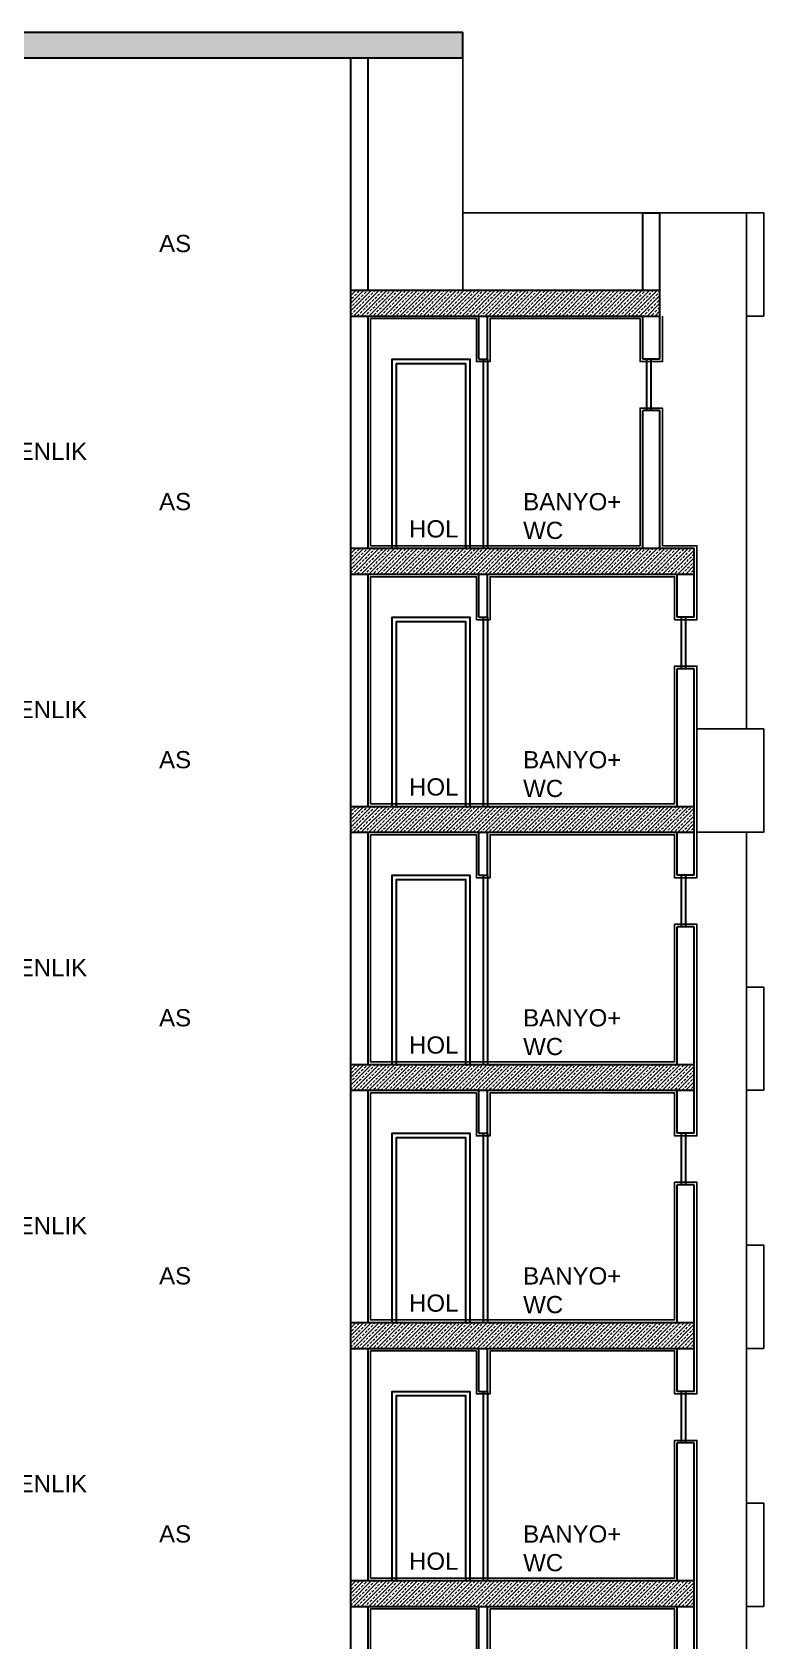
# Model space of a CAD drawing. Header units: millimetres. Extents: x 38129 to 72024, y -56282 to 16512.
# Drawn here: x 38529.5 to 38742.1, y -53930.3 to -53462.8 of the extents above; entities that cross this region are included whole.
import ezdxf

# ---------------------------------------------------------------- set-up
doc = ezdxf.new("R2010")
doc.units = ezdxf.units.MM
for name, color, linetype, lineweight in [('DIŞÖLÇÜ', 37, 'Continuous', 0), ('DUVAR', 255, 'Continuous', 30), ('KAPI', 4, 'Continuous', 30), ('mahal', 7, 'Continuous', 5), ('MİMARİ', 4, 'Continuous', 9), ('pencere', 195, 'Continuous', 30), ('TARAMA', 252, 'Continuous', 0)]:
    doc.layers.add(name, color=color, linetype=linetype, lineweight=lineweight)
doc.layers.add('sıva', color=41, linetype='Continuous')
doc.styles.get("Standard").update_dxf_attribs({"font": 'arial.ttf'})

# ---------------------------------------------------------------- blocks, each defined once
blk = doc.blocks.new('NDBDGBF')
at = {"layer": 'TARAMA'}
h = blk.add_hatch(dxfattribs=at)
h.set_pattern_fill('ANSI33', color=256)
h.set_pattern_definition([(45, (39464.9614, -61942.247), (-4.490128, 4.490128), []), (45, (39469.4515, -61942.247), (-4.490128, 4.490128), [3.175, -1.5875])])
h.paths.add_polyline_path([(41571.7, -58278.2), (40291.7, -58278.2), (40291.7, -58308.2), (41571.7, -58308.2)])
h = blk.add_hatch(dxfattribs=at)
h.set_pattern_fill('ANSI33', color=256)
h.set_pattern_definition([(45, (4205.742, -25875.2335), (-4.4901281, 4.4901281), []), (45, (4210.232, -25875.2335), (-4.4901281, 4.4901281), [3.175, -1.5875])])
h.paths.add_polyline_path([(41800.9, -58578.2), (41441.7, -58578.2), (41441.7, -58608.2), (41800.9, -58608.2)])
h = blk.add_hatch(dxfattribs=at)
h.set_pattern_fill('ANSI33', color=256)
h.set_pattern_definition([(45, (4205.742, -26175.2335), (-4.4901281, 4.4901281), []), (45, (4210.232, -26175.2335), (-4.4901281, 4.4901281), [3.175, -1.5875])])
h.paths.add_polyline_path([(41840.9, -58878.2), (41441.7, -58878.2), (41441.7, -58908.2), (41840.9, -58908.2)])
h = blk.add_hatch(dxfattribs=at)
h.set_pattern_fill('ANSI33', color=256)
h.set_pattern_definition([(45, (4205.742, -26475.2335), (-4.4901281, 4.4901281), []), (45, (4210.232, -26475.2335), (-4.4901281, 4.4901281), [3.175, -1.5875])])
h.paths.add_polyline_path([(41840.9, -59178.2), (41441.7, -59178.2), (41441.7, -59208.2), (41840.9, -59208.2)])
h = blk.add_hatch(dxfattribs=at)
h.set_pattern_fill('ANSI33', color=256)
h.set_pattern_definition([(45, (4205.742, -26775.2335), (-4.4901281, 4.4901281), []), (45, (4210.232, -26775.2335), (-4.4901281, 4.4901281), [3.175, -1.5875])])
h.paths.add_polyline_path([(41840.9, -59478.2), (41441.7, -59478.2), (41441.7, -59508.2), (41840.9, -59508.2)])
h = blk.add_hatch(dxfattribs=at)
h.set_pattern_fill('ANSI33', color=256)
h.set_pattern_definition([(45, (4205.742, -27075.2335), (-4.4901281, 4.4901281), []), (45, (4210.232, -27075.2335), (-4.4901281, 4.4901281), [3.175, -1.5875])])
h.paths.add_polyline_path([(41840.9, -59778.2), (41441.7, -59778.2), (41441.7, -59808.2), (41840.9, -59808.2)])
h = blk.add_hatch(dxfattribs=at)
h.set_pattern_fill('ANSI33', color=256)
h.set_pattern_definition([(45, (4205.742, -27375.2335), (-4.4901281, 4.4901281), []), (45, (4210.232, -27375.2335), (-4.4901281, 4.4901281), [3.175, -1.5875])])
h.paths.add_polyline_path([(41840.9, -60078.2), (41441.7, -60078.2), (41441.7, -60108.2), (41840.9, -60108.2)])
at = {"layer": 'DUVAR'}
for p, q in [((40291.7, -58278.2), (41571.7, -58278.2)), ((41571.7, -58308.2), (41571.7, -58278.2)), ((40291.7, -58308.2), (41571.7, -58308.2)), ((41441.7, -58608.2), (41441.7, -58308.2)), ((41461.7, -58578.2), (41461.7, -58308.2)), ((41780.9, -58578.2), (41780.9, -58488.2)), ((41780.9, -58488.2), (41800.9, -58488.2)), ((41800.9, -58608.2), (41800.9, -58488.2)), ((41441.7, -58578.2), (41800.9, -58578.2)), ((41441.7, -58608.2), (41800.9, -58608.2)), ((41441.7, -58908.2), (41441.7, -58608.2)), ((41461.7, -58878.2), (41461.7, -58608.2)), ((41590.6, -58658.2), (41590.6, -58608.2)), ((41600.6, -58658.2), (41600.6, -58608.2)), ((41780.9, -58658.2), (41780.9, -58608.2)), ((41800.9, -58658.2), (41800.9, -58608.2)), ((41590.6, -58658.2), (41600.6, -58658.2)), ((41800.9, -58658.2), (41780.9, -58658.2)), ((41780.9, -58878.2), (41780.9, -58718.2)), ((41800.9, -58718.2), (41780.9, -58718.2)), ((41800.9, -58878.2), (41800.9, -58718.2)), ((41441.7, -58878.2), (41840.9, -58878.2)), ((41840.9, -58958.2), (41840.9, -58878.2)), ((41441.7, -58908.2), (41840.9, -58908.2)), ((41441.7, -59208.2), (41441.7, -58908.2)), ((41461.7, -59178.2), (41461.7, -58908.2)), ((41590.6, -58958.2), (41590.6, -58908.2)), ((41600.6, -58958.2), (41600.6, -58908.2)), ((41820.9, -58958.2), (41820.9, -58908.2)), ((41590.6, -58958.2), (41600.6, -58958.2)), ((41840.9, -58958.2), (41820.9, -58958.2)), ((41820.9, -59178.2), (41820.9, -59018.2)), ((41840.9, -59018.2), (41820.9, -59018.2)), ((41840.9, -59208.2), (41840.9, -59018.2)), ((41441.7, -59178.2), (41840.9, -59178.2)), ((41441.7, -59208.2), (41840.9, -59208.2)), ((41441.7, -59508.2), (41441.7, -59208.2)), ((41461.7, -59478.2), (41461.7, -59208.2)), ((41590.6, -59258.2), (41590.6, -59208.2)), ((41600.6, -59258.2), (41600.6, -59208.2)), ((41820.9, -59258.2), (41820.9, -59208.2)), ((41840.9, -59258.2), (41840.9, -59208.2)), ((41590.6, -59258.2), (41600.6, -59258.2)), ((41840.9, -59258.2), (41820.9, -59258.2)), ((41820.9, -59478.2), (41820.9, -59318.2)), ((41840.9, -59318.2), (41820.9, -59318.2)), ((41840.9, -59508.2), (41840.9, -59318.2)), ((41441.7, -59478.2), (41840.9, -59478.2)), ((41441.7, -59508.2), (41840.9, -59508.2)), ((41441.7, -59808.2), (41441.7, -59508.2)), ((41461.7, -59778.2), (41461.7, -59508.2)), ((41590.6, -59558.2), (41590.6, -59508.2)), ((41600.6, -59558.2), (41600.6, -59508.2)), ((41820.9, -59558.2), (41820.9, -59508.2)), ((41840.9, -59558.2), (41840.9, -59508.2)), ((41590.6, -59558.2), (41600.6, -59558.2)), ((41840.9, -59558.2), (41820.9, -59558.2)), ((41820.9, -59778.2), (41820.9, -59618.2)), ((41840.9, -59618.2), (41820.9, -59618.2)), ((41840.9, -59808.2), (41840.9, -59618.2)), ((41441.7, -59778.2), (41840.9, -59778.2)), ((41441.7, -59808.2), (41840.9, -59808.2)), ((41441.7, -60108.2), (41441.7, -59808.2)), ((41461.7, -60078.2), (41461.7, -59808.2)), ((41590.6, -59858.2), (41590.6, -59808.2)), ((41600.6, -59858.2), (41600.6, -59808.2)), ((41820.9, -59858.2), (41820.9, -59808.2)), ((41840.9, -59858.2), (41840.9, -59808.2)), ((41590.6, -59858.2), (41600.6, -59858.2)), ((41840.9, -59858.2), (41820.9, -59858.2)), ((41820.9, -60078.2), (41820.9, -59918.2)), ((41840.9, -59918.2), (41820.9, -59918.2)), ((41840.9, -60108.2), (41840.9, -59918.2)), ((41441.7, -60078.2), (41840.9, -60078.2)), ((41441.7, -60108.2), (41840.9, -60108.2)), ((41441.7, -60408.2), (41441.7, -60108.2)), ((41461.7, -60378.2), (41461.7, -60108.2)), ((41590.6, -60158.2), (41590.6, -60108.2)), ((41600.6, -60158.2), (41600.6, -60108.2)), ((41820.9, -60158.2), (41820.9, -60108.2)), ((41840.9, -60158.2), (41840.9, -60108.2))]:
    blk.add_line(p, q, dxfattribs=at)
at = {"layer": 'KAPI'}
for points in [[(41489.9, -58878.2), (41489.9, -58658.2), (41579.9, -58658.2), (41579.9, -58878.2)], [(41494.9, -58878.2), (41494.9, -58663.2), (41574.9, -58663.2), (41574.9, -58878.2)], [(41489.9, -59178.2), (41489.9, -58958.2), (41579.9, -58958.2), (41579.9, -59178.2)], [(41494.9, -59178.2), (41494.9, -58963.2), (41574.9, -58963.2), (41574.9, -59178.2)], [(41489.9, -59478.2), (41489.9, -59258.2), (41579.9, -59258.2), (41579.9, -59478.2)], [(41494.9, -59478.2), (41494.9, -59263.2), (41574.9, -59263.2), (41574.9, -59478.2)], [(41489.9, -59778.2), (41489.9, -59558.2), (41579.9, -59558.2), (41579.9, -59778.2)], [(41494.9, -59778.2), (41494.9, -59563.2), (41574.9, -59563.2), (41574.9, -59778.2)], [(41489.9, -60078.2), (41489.9, -59858.2), (41579.9, -59858.2), (41579.9, -60078.2)], [(41494.9, -60078.2), (41494.9, -59863.2), (41574.9, -59863.2), (41574.9, -60078.2)]]:
    blk.add_lwpolyline(points, dxfattribs=at)
at = {"layer": 'pencere'}
for p, q in [((41595.6, -58658.2), (41595.6, -58878.2)), ((41600.6, -58658.2), (41600.6, -58878.2)), ((41785.9, -58718.2), (41785.9, -58658.2)), ((41790.9, -58718.2), (41790.9, -58658.2)), ((41595.6, -58958.2), (41595.6, -59178.2)), ((41600.6, -58958.2), (41600.6, -59178.2)), ((41825.9, -59018.2), (41825.9, -58958.2)), ((41830.9, -59018.2), (41830.9, -58958.2)), ((41595.6, -59258.2), (41595.6, -59478.2)), ((41600.6, -59258.2), (41600.6, -59478.2)), ((41825.9, -59318.2), (41825.9, -59258.2)), ((41830.9, -59318.2), (41830.9, -59258.2)), ((41595.6, -59558.2), (41595.6, -59778.2)), ((41600.6, -59558.2), (41600.6, -59778.2)), ((41825.9, -59618.2), (41825.9, -59558.2)), ((41830.9, -59618.2), (41830.9, -59558.2)), ((41595.6, -59858.2), (41595.6, -60078.2)), ((41600.6, -59858.2), (41600.6, -60078.2)), ((41825.9, -59918.2), (41825.9, -59858.2)), ((41830.9, -59918.2), (41830.9, -59858.2))]:
    blk.add_line(p, q, dxfattribs=at)
at = {"layer": 'sıva'}
for p, q in [((41571.7, -58308.2), (41571.7, -58578.2)), ((41780.9, -58488.2), (41571.7, -58488.2))]:
    blk.add_line(p, q, dxfattribs=at)
for points in [[(41800.9, -58488.2), (41901.7, -58488.2), (41901.7, -59088.2)], [(41901.7, -58488.2), (41921.7, -58488.2), (41921.7, -58608.2), (41901.7, -58608.2)], [(41803.9, -58608.2), (41803.9, -58661.2), (41777.9, -58661.2), (41777.9, -58611.2), (41603.6, -58611.2), (41603.6, -58661.2), (41587.6, -58661.2), (41587.6, -58611.2), (41464.7, -58611.2), (41464.7, -58875.2), (41777.9, -58875.2), (41777.9, -58715.2), (41803.9, -58715.2), (41803.9, -58875.2), (41843.9, -58875.2), (41843.9, -58961.2), (41817.9, -58961.2), (41817.9, -58911.2), (41603.6, -58911.2), (41603.6, -58961.2), (41587.6, -58961.2), (41587.6, -58911.2), (41464.7, -58911.2), (41464.7, -59175.2), (41817.9, -59175.2), (41817.9, -59015.2), (41843.9, -59015.2), (41843.9, -59208.2)], [(41901.7, -58908.2), (41901.7, -59088.2)], [(41843.9, -59088.2), (41921.7, -59088.2), (41921.7, -59208.2), (41843.9, -59208.2)], [(41843.9, -59208.2), (41843.9, -59261.2), (41817.9, -59261.2), (41817.9, -59211.2), (41603.6, -59211.2), (41603.6, -59261.2), (41587.6, -59261.2), (41587.6, -59211.2), (41464.7, -59211.2), (41464.7, -59475.2), (41817.9, -59475.2), (41817.9, -59315.2), (41843.9, -59315.2), (41843.9, -59508.2)], [(41901.7, -59208.2), (41901.7, -61308.2)], [(41901.7, -59388.2), (41921.7, -59388.2), (41921.7, -59508.2), (41901.7, -59508.2)], [(41843.9, -59508.2), (41843.9, -59561.2), (41817.9, -59561.2), (41817.9, -59511.2), (41603.6, -59511.2), (41603.6, -59561.2), (41587.6, -59561.2), (41587.6, -59511.2), (41464.7, -59511.2), (41464.7, -59775.2), (41817.9, -59775.2), (41817.9, -59615.2), (41843.9, -59615.2), (41843.9, -59808.2)], [(41901.7, -59688.2), (41921.7, -59688.2), (41921.7, -59808.2), (41901.7, -59808.2)], [(41843.9, -59808.2), (41843.9, -59861.2), (41817.9, -59861.2), (41817.9, -59811.2), (41603.6, -59811.2), (41603.6, -59861.2), (41587.6, -59861.2), (41587.6, -59811.2), (41464.7, -59811.2), (41464.7, -60075.2), (41817.9, -60075.2), (41817.9, -59915.2), (41843.9, -59915.2), (41843.9, -60108.2)], [(41901.7, -59988.2), (41921.7, -59988.2), (41921.7, -60108.2), (41901.7, -60108.2)], [(41843.9, -60108.2), (41843.9, -60161.2), (41817.9, -60161.2), (41817.9, -60111.2), (41603.6, -60111.2), (41603.6, -60161.2), (41587.6, -60161.2), (41587.6, -60111.2), (41464.7, -60111.2), (41464.7, -60375.2), (41817.9, -60375.2), (41817.9, -60215.2), (41843.9, -60215.2), (41843.9, -60408.2)]]:
    blk.add_lwpolyline(points, dxfattribs=at)
at = {"layer": 'mahal', "char_height": 20, "attachment_point": 1}
for s, insert in [('AS', (41218.8, -58513.9)), ('YANGIN GUVENLIK\\P HOLU', (40879, -58755.6)), ('AS', (41218.8, -58813.9)), ('BANYO+\\PWC', (41642, -58814)), ('HOL', (41509.3, -58845.6)), ('YANGIN GUVENLIK\\P HOLU', (40879, -59055.6)), ('AS', (41218.8, -59113.9)), ('BANYO+\\PWC', (41642, -59114)), ('HOL', (41509.3, -59145.6)), ('YANGIN GUVENLIK\\P HOLU', (40879, -59355.6)), ('AS', (41218.8, -59413.9)), ('BANYO+\\PWC', (41642, -59414)), ('HOL', (41509.3, -59445.6)), ('YANGIN GUVENLIK\\P HOLU', (40879, -59655.6)), ('AS', (41218.8, -59713.9)), ('BANYO+\\PWC', (41642, -59714)), ('HOL', (41509.3, -59745.6)), ('YANGIN GUVENLIK\\P HOLU', (40879, -59955.6)), ('AS', (41218.8, -60013.9)), ('BANYO+\\PWC', (41642, -60014)), ('HOL', (41509.3, -60045.6))]:
    blk.add_mtext_dynamic_manual_height_columns(s, width=250.343, gutter_width=12.5, heights=[0], dxfattribs=dict(at, insert=insert))
blk = doc.blocks.new('nfjfdj')
at = {"layer": 'DIŞÖLÇÜ', "xscale": 0.25, "yscale": 0.25, "zscale": 0.25}
blk.add_blockref('NDBDGBF', (40516.65, -33924), dxfattribs=at)

msp = doc.modelspace()

# ---------------------------------------------------------------- block references
at = {"layer": 'MİMARİ'}
msp.add_blockref('nfjfdj', (-12254.98, -4969.22), dxfattribs=at)

doc.saveas('drawing.dxf')
